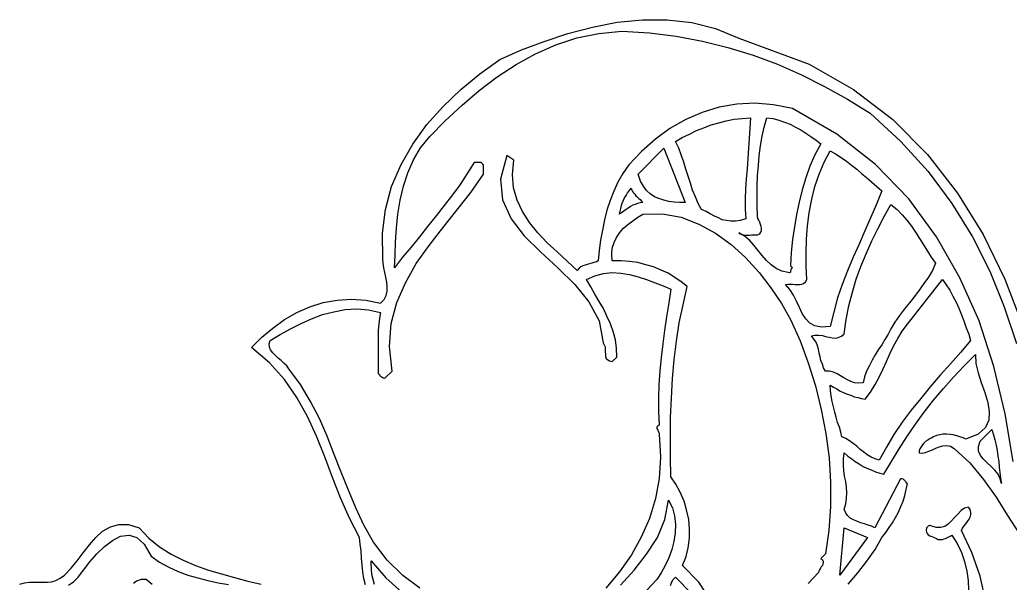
# Model space of a CAD drawing. Extents: x 0.06 to 7.1, y 0.04 to 9.15.
# Drawn here: x 0.715 to 3.515, y 7.559 to 9.151 of the extents above; entities that cross this region are included whole.
import ezdxf

# ---------------------------------------------------------------- set-up
doc = ezdxf.new("R2010")
doc.units = 0
doc.layers.add('1', color=7, linetype='Continuous')

msp = doc.modelspace()

# ---------------------------------------------------------------- linework, layer by layer
for points in [[(1.692, 7.554), (1.688, 7.572), (1.685, 7.591), (1.683, 7.61), (1.681, 7.63), (1.68, 7.65), (1.677, 7.669), (1.675, 7.688), (1.647, 7.743), (1.622, 7.8), (1.599, 7.858), (1.577, 7.916), (1.554, 7.974), (1.528, 8.03), (1.498, 8.084), (1.463, 8.135), (1.421, 8.182), (1.37, 8.225), (1.399, 8.254), (1.43, 8.28), (1.463, 8.304), (1.498, 8.324), (1.535, 8.34), (1.573, 8.352), (1.612, 8.359), (1.653, 8.362), (1.693, 8.359), (1.735, 8.35), (1.745, 8.361), (1.751, 8.372), (1.754, 8.384), (1.754, 8.397), (1.753, 8.41), (1.75, 8.424), (1.747, 8.437), (1.744, 8.45), (1.742, 8.463), (1.741, 8.476), (1.74, 8.548), (1.749, 8.615), (1.766, 8.68), (1.793, 8.742), (1.826, 8.8), (1.866, 8.855), (1.912, 8.906), (1.962, 8.954), (2.016, 8.998), (2.072, 9.039), (2.133, 9.066), (2.197, 9.09), (2.264, 9.112), (2.334, 9.13), (2.404, 9.144), (2.475, 9.151), (2.545, 9.151), (2.615, 9.143), (2.682, 9.126), (2.748, 9.099), (2.947, 9.026)], [(2.947, 9.026), (3.072, 8.954), (3.183, 8.869), (3.281, 8.77), (3.366, 8.661), (3.439, 8.544), (3.5, 8.418), (3.55, 8.288)], [(0.715, 7.556), (0.728, 7.56), (0.742, 7.562), (0.755, 7.562), (0.768, 7.562), (0.781, 7.562), (0.793, 7.562), (0.805, 7.563), (0.817, 7.567), (0.829, 7.573), (0.841, 7.582), (0.86, 7.601), (0.877, 7.622), (0.894, 7.645), (0.912, 7.667), (0.93, 7.688), (0.949, 7.706), (0.971, 7.718), (0.995, 7.725), (1.022, 7.725), (1.052, 7.715), (1.08, 7.686), (1.11, 7.662), (1.143, 7.641), (1.177, 7.624), (1.212, 7.609), (1.248, 7.596), (1.285, 7.585), (1.322, 7.575), (1.36, 7.565), (1.397, 7.556)]]:
    msp.add_lwpolyline(points)
at = {"layer": '1'}
for points in [[(1.846, 7.545), (1.798, 7.581), (1.754, 7.624), (1.715, 7.675), (1.688, 7.723), (1.665, 7.772), (1.644, 7.822), (1.624, 7.873), (1.604, 7.923), (1.584, 7.974), (1.562, 8.024), (1.537, 8.072), (1.509, 8.12), (1.476, 8.165), (1.47, 8.173), (1.462, 8.18), (1.454, 8.188), (1.445, 8.195), (1.437, 8.203), (1.43, 8.21), (1.424, 8.218), (1.421, 8.226), (1.42, 8.235), (1.423, 8.245), (1.451, 8.262), (1.48, 8.278), (1.51, 8.293), (1.54, 8.306), (1.571, 8.318), (1.603, 8.326), (1.635, 8.332), (1.668, 8.334), (1.701, 8.331), (1.735, 8.324), (1.732, 8.308), (1.73, 8.291), (1.728, 8.274), (1.728, 8.257), (1.728, 8.24), (1.728, 8.222), (1.728, 8.204), (1.728, 8.187), (1.728, 8.169), (1.728, 8.152), (1.73, 8.15), (1.732, 8.149), (1.733, 8.146), (1.735, 8.144), (1.737, 8.143), (1.739, 8.141), (1.741, 8.139), (1.743, 8.139), (1.745, 8.138), (1.748, 8.139), (1.768, 8.158), (1.76, 8.228), (1.765, 8.293), (1.781, 8.352), (1.805, 8.408), (1.836, 8.462), (1.872, 8.513), (1.911, 8.563), (1.951, 8.613), (1.99, 8.663), (2.026, 8.715), (2.026, 8.718), (2.026, 8.722), (2.026, 8.725), (2.026, 8.729), (2.026, 8.733), (2.026, 8.736), (2.026, 8.74), (2.024, 8.743), (2.022, 8.745), (2.019, 8.748), (2, 8.748), (1.98, 8.717), (1.96, 8.686), (1.938, 8.656), (1.915, 8.626), (1.892, 8.597), (1.868, 8.567), (1.845, 8.538), (1.821, 8.509), (1.797, 8.48), (1.774, 8.45), (1.776, 8.486), (1.777, 8.524), (1.78, 8.562), (1.784, 8.602), (1.79, 8.641), (1.8, 8.681), (1.812, 8.719), (1.828, 8.755), (1.848, 8.789), (1.874, 8.821), (1.918, 8.866), (1.966, 8.91), (2.014, 8.951), (2.065, 8.99), (2.118, 9.025), (2.173, 9.055), (2.23, 9.08), (2.29, 9.1), (2.352, 9.112), (2.417, 9.119), (2.495, 9.114), (2.571, 9.105), (2.645, 9.091), (2.717, 9.073), (2.788, 9.051), (2.857, 9.026), (2.925, 8.996), (2.99, 8.963), (3.055, 8.927), (3.119, 8.887)], [(3.523, 7.903), (3.501, 8.038), (3.469, 8.171), (3.427, 8.3), (3.373, 8.422), (3.307, 8.538), (3.228, 8.645), (3.134, 8.742), (3.025, 8.828), (2.9, 8.9), (2.846, 8.911), (2.793, 8.915), (2.742, 8.913), (2.692, 8.904), (2.644, 8.889), (2.598, 8.869), (2.553, 8.844), (2.512, 8.814), (2.473, 8.779), (2.437, 8.741), (2.42, 8.717), (2.406, 8.692), (2.394, 8.667), (2.384, 8.64), (2.375, 8.613), (2.368, 8.586), (2.362, 8.557), (2.357, 8.528), (2.353, 8.499), (2.35, 8.47), (2.345, 8.467), (2.338, 8.465), (2.332, 8.463), (2.326, 8.461), (2.319, 8.46), (2.313, 8.458), (2.307, 8.456), (2.301, 8.453), (2.296, 8.449), (2.291, 8.443), (2.263, 8.468), (2.234, 8.495), (2.206, 8.521), (2.18, 8.549), (2.156, 8.578), (2.136, 8.609), (2.121, 8.641), (2.111, 8.676), (2.108, 8.714), (2.112, 8.754), (2.092, 8.768), (2.074, 8.701), (2.08, 8.642), (2.104, 8.589), (2.141, 8.541), (2.187, 8.495), (2.236, 8.45), (2.284, 8.403), (2.324, 8.354), (2.353, 8.3), (2.364, 8.238), (2.367, 8.233), (2.37, 8.227), (2.37, 8.22), (2.37, 8.213), (2.371, 8.206), (2.371, 8.2), (2.373, 8.194), (2.377, 8.19), (2.382, 8.187), (2.39, 8.185), (2.403, 8.198), (2.402, 8.223), (2.399, 8.247), (2.393, 8.27), (2.385, 8.292), (2.375, 8.314), (2.365, 8.335), (2.353, 8.355), (2.341, 8.376), (2.329, 8.396), (2.317, 8.417), (2.341, 8.428), (2.365, 8.434), (2.389, 8.437), (2.414, 8.435), (2.439, 8.431), (2.463, 8.425), (2.487, 8.417), (2.511, 8.408), (2.534, 8.399), (2.556, 8.39), (2.55, 8.351), (2.543, 8.312), (2.538, 8.273), (2.533, 8.235), (2.528, 8.197), (2.524, 8.158), (2.522, 8.12), (2.521, 8.083), (2.521, 8.044), (2.523, 8.006), (2.519, 8.004), (2.517, 8.002), (2.516, 7.999), (2.516, 7.997), (2.517, 7.994), (2.519, 7.991), (2.52, 7.988), (2.522, 7.985), (2.523, 7.983), (2.523, 7.98), (2.526, 7.916), (2.523, 7.855), (2.512, 7.798), (2.495, 7.742), (2.472, 7.689), (2.444, 7.639), (2.41, 7.591), (2.372, 7.545)], [(3.119, 8.887), (3.206, 8.807), (3.283, 8.722), (3.35, 8.632), (3.408, 8.538), (3.457, 8.441), (3.498, 8.34), (3.533, 8.236)], [(2.781, 8.874), (2.779, 8.845), (2.777, 8.817), (2.775, 8.788), (2.773, 8.759), (2.771, 8.73), (2.769, 8.701), (2.767, 8.673), (2.766, 8.644), (2.766, 8.616), (2.768, 8.589), (2.752, 8.584), (2.738, 8.582), (2.725, 8.582), (2.713, 8.584), (2.701, 8.586), (2.69, 8.591), (2.679, 8.596), (2.667, 8.603), (2.655, 8.609), (2.642, 8.615), (2.633, 8.632), (2.625, 8.651), (2.617, 8.67), (2.611, 8.689), (2.605, 8.709), (2.598, 8.729), (2.592, 8.749), (2.585, 8.769), (2.578, 8.788), (2.569, 8.807), (2.588, 8.818), (2.608, 8.828), (2.628, 8.838), (2.649, 8.846), (2.67, 8.854), (2.691, 8.86), (2.712, 8.866), (2.735, 8.87), (2.757, 8.872), (2.781, 8.874)], [(2.98, 8.801), (2.963, 8.769), (2.949, 8.737), (2.937, 8.704), (2.927, 8.671), (2.918, 8.636), (2.911, 8.601), (2.905, 8.566), (2.9, 8.53), (2.896, 8.493), (2.894, 8.456), (2.9, 8.45), (2.898, 8.449), (2.896, 8.447), (2.895, 8.445), (2.895, 8.443), (2.894, 8.441), (2.894, 8.438), (2.893, 8.437), (2.891, 8.436), (2.887, 8.437), (2.869, 8.441), (2.853, 8.448), (2.839, 8.459), (2.826, 8.471), (2.814, 8.485), (2.802, 8.5), (2.79, 8.514), (2.778, 8.528), (2.764, 8.54), (2.748, 8.549), (2.752, 8.546), (2.757, 8.544), (2.762, 8.543), (2.767, 8.542), (2.773, 8.542), (2.778, 8.542), (2.784, 8.543), (2.79, 8.543), (2.795, 8.543), (2.801, 8.543), (2.807, 8.546), (2.81, 8.551), (2.812, 8.556), (2.812, 8.561), (2.811, 8.567), (2.809, 8.573), (2.807, 8.579), (2.804, 8.585), (2.802, 8.59), (2.801, 8.596), (2.8, 8.625), (2.8, 8.653), (2.8, 8.682), (2.801, 8.711), (2.803, 8.739), (2.805, 8.767), (2.809, 8.795), (2.814, 8.822), (2.819, 8.848), (2.827, 8.874), (2.845, 8.872), (2.861, 8.867), (2.877, 8.862), (2.893, 8.856), (2.908, 8.848), (2.923, 8.84), (2.937, 8.831), (2.951, 8.821), (2.966, 8.811), (2.98, 8.801)], [(2.596, 8.635), (2.58, 8.635), (2.565, 8.636), (2.55, 8.638), (2.536, 8.641), (2.522, 8.646), (2.509, 8.651), (2.497, 8.659), (2.487, 8.669), (2.478, 8.681), (2.47, 8.695), (2.463, 8.715), (2.536, 8.788), (2.596, 8.635)], [(3.152, 8.668), (3.137, 8.63), (3.121, 8.593), (3.104, 8.555), (3.088, 8.517), (3.071, 8.48), (3.055, 8.442), (3.04, 8.403), (3.027, 8.365), (3.016, 8.325), (3.006, 8.284), (2.982, 8.282), (2.963, 8.286), (2.949, 8.294), (2.937, 8.306), (2.927, 8.321), (2.919, 8.338), (2.911, 8.356), (2.902, 8.373), (2.892, 8.389), (2.88, 8.403), (2.887, 8.404), (2.893, 8.404), (2.9, 8.404), (2.906, 8.403), (2.913, 8.403), (2.92, 8.403), (2.926, 8.404), (2.931, 8.406), (2.936, 8.411), (2.94, 8.417), (2.938, 8.454), (2.938, 8.492), (2.939, 8.531), (2.942, 8.569), (2.947, 8.606), (2.954, 8.644), (2.963, 8.68), (2.975, 8.715), (2.989, 8.749), (3.006, 8.781), (3.021, 8.772), (3.037, 8.762), (3.052, 8.752), (3.066, 8.74), (3.081, 8.729), (3.095, 8.717), (3.109, 8.705), (3.123, 8.693), (3.138, 8.68), (3.152, 8.668)], [(2.476, 8.635), (2.469, 8.634), (2.461, 8.632), (2.455, 8.629), (2.448, 8.627), (2.442, 8.623), (2.435, 8.619), (2.429, 8.615), (2.423, 8.61), (2.416, 8.606), (2.41, 8.602), (2.412, 8.61), (2.414, 8.618), (2.416, 8.626), (2.418, 8.633), (2.422, 8.641), (2.425, 8.648), (2.429, 8.655), (2.433, 8.662), (2.438, 8.668), (2.443, 8.675), (2.445, 8.67), (2.447, 8.666), (2.45, 8.662), (2.454, 8.658), (2.457, 8.654), (2.461, 8.65), (2.465, 8.646), (2.469, 8.643), (2.473, 8.639), (2.476, 8.635)], [(3.304, 8.463), (3.295, 8.443), (3.284, 8.424), (3.271, 8.406), (3.258, 8.387), (3.244, 8.369), (3.23, 8.351), (3.216, 8.334), (3.202, 8.315), (3.189, 8.297), (3.178, 8.278), (3.17, 8.263), (3.161, 8.248), (3.152, 8.233), (3.142, 8.218), (3.133, 8.204), (3.125, 8.189), (3.117, 8.174), (3.109, 8.158), (3.103, 8.142), (3.099, 8.125), (3.086, 8.124), (3.075, 8.125), (3.064, 8.129), (3.055, 8.134), (3.045, 8.139), (3.035, 8.145), (3.026, 8.151), (3.015, 8.155), (3.004, 8.158), (2.993, 8.158), (2.987, 8.168), (2.984, 8.178), (2.98, 8.188), (2.978, 8.199), (2.975, 8.209), (2.973, 8.22), (2.97, 8.23), (2.966, 8.24), (2.96, 8.249), (2.953, 8.258), (2.963, 8.26), (2.974, 8.26), (2.984, 8.259), (2.993, 8.256), (3.003, 8.254), (3.012, 8.252), (3.021, 8.251), (3.029, 8.253), (3.038, 8.257), (3.046, 8.264), (3.051, 8.304), (3.059, 8.343), (3.069, 8.381), (3.08, 8.418), (3.093, 8.454), (3.108, 8.49), (3.124, 8.526), (3.141, 8.56), (3.159, 8.595), (3.178, 8.629), (3.195, 8.615), (3.21, 8.6), (3.223, 8.585), (3.236, 8.568), (3.247, 8.551), (3.259, 8.533), (3.27, 8.515), (3.281, 8.497), (3.292, 8.48), (3.304, 8.463)], [(2.671, 7.507), (2.635, 7.562), (2.589, 7.609), (2.599, 7.634), (2.605, 7.659), (2.608, 7.686), (2.608, 7.712), (2.606, 7.739), (2.6, 7.766), (2.593, 7.791), (2.582, 7.816), (2.57, 7.839), (2.556, 7.86), (2.555, 7.916), (2.555, 7.972), (2.555, 8.027), (2.557, 8.082), (2.56, 8.137), (2.565, 8.19), (2.572, 8.243), (2.579, 8.295), (2.59, 8.346), (2.602, 8.397), (2.585, 8.411), (2.567, 8.423), (2.548, 8.435), (2.528, 8.444), (2.507, 8.453), (2.485, 8.459), (2.462, 8.465), (2.439, 8.468), (2.415, 8.47), (2.39, 8.47), (2.389, 8.489), (2.39, 8.506), (2.395, 8.522), (2.402, 8.536), (2.411, 8.55), (2.422, 8.562), (2.434, 8.573), (2.448, 8.583), (2.462, 8.593), (2.476, 8.602), (2.532, 8.603), (2.585, 8.593), (2.635, 8.574), (2.682, 8.548), (2.726, 8.516), (2.767, 8.479), (2.805, 8.437), (2.838, 8.394), (2.868, 8.349), (2.894, 8.304)], [(3.403, 8.245), (3.375, 8.212), (3.346, 8.179), (3.317, 8.147), (3.289, 8.114), (3.262, 8.081), (3.235, 8.048), (3.21, 8.014), (3.186, 7.979), (3.165, 7.943), (3.145, 7.907), (3.133, 7.91), (3.122, 7.915), (3.111, 7.922), (3.101, 7.929), (3.091, 7.937), (3.081, 7.946), (3.071, 7.954), (3.061, 7.961), (3.05, 7.968), (3.039, 7.973), (3.036, 7.986), (3.032, 8), (3.027, 8.013), (3.023, 8.028), (3.019, 8.042), (3.015, 8.057), (3.012, 8.072), (3.009, 8.088), (3.007, 8.103), (3.006, 8.119), (3.015, 8.113), (3.025, 8.108), (3.034, 8.102), (3.044, 8.098), (3.054, 8.093), (3.064, 8.09), (3.074, 8.086), (3.084, 8.084), (3.095, 8.081), (3.105, 8.079), (3.12, 8.099), (3.133, 8.12), (3.145, 8.141), (3.155, 8.163), (3.165, 8.185), (3.175, 8.207), (3.185, 8.229), (3.197, 8.25), (3.21, 8.271), (3.225, 8.291), (3.324, 8.417), (3.334, 8.402), (3.344, 8.387), (3.353, 8.37), (3.362, 8.353), (3.37, 8.336), (3.377, 8.317), (3.384, 8.3), (3.391, 8.281), (3.398, 8.263), (3.403, 8.245)], [(2.894, 8.304), (2.921, 8.244), (2.944, 8.182), (2.965, 8.117), (2.981, 8.05), (2.994, 7.982), (3.003, 7.913), (3.007, 7.844), (3.007, 7.776), (3.002, 7.708), (2.993, 7.642), (2.98, 7.629), (2.984, 7.625), (2.986, 7.621), (2.986, 7.617), (2.985, 7.613), (2.984, 7.609), (2.981, 7.605), (2.979, 7.601), (2.976, 7.597), (2.974, 7.593), (2.973, 7.589), (2.944, 7.558)], [(3.057, 7.556), (3.084, 7.588), (3.11, 7.621), (3.133, 7.654), (3.152, 7.688), (3.163, 7.702), (3.173, 7.716), (3.182, 7.73), (3.191, 7.745), (3.199, 7.76), (3.206, 7.776), (3.212, 7.791), (3.217, 7.807), (3.221, 7.824), (3.225, 7.841), (3.223, 7.842), (3.221, 7.844), (3.219, 7.846), (3.218, 7.848), (3.216, 7.85), (3.214, 7.851), (3.212, 7.853), (3.21, 7.854), (3.208, 7.854), (3.205, 7.854), (3.132, 7.715), (3.123, 7.72), (3.113, 7.723), (3.103, 7.727), (3.092, 7.73), (3.081, 7.734), (3.072, 7.738), (3.063, 7.743), (3.055, 7.75), (3.05, 7.757), (3.046, 7.768), (3.05, 7.783), (3.052, 7.799), (3.053, 7.814), (3.052, 7.83), (3.05, 7.846), (3.047, 7.861), (3.045, 7.877), (3.044, 7.893), (3.044, 7.91), (3.046, 7.927), (3.056, 7.918), (3.067, 7.91), (3.077, 7.903), (3.088, 7.896), (3.099, 7.889), (3.11, 7.884), (3.122, 7.879), (3.134, 7.874), (3.146, 7.87), (3.158, 7.867), (3.179, 7.903), (3.201, 7.939), (3.223, 7.973), (3.247, 8.008), (3.272, 8.042), (3.298, 8.076), (3.326, 8.109), (3.355, 8.141), (3.385, 8.173), (3.417, 8.205), (3.418, 8.18), (3.424, 8.153), (3.433, 8.126), (3.443, 8.098), (3.452, 8.07), (3.456, 8.044), (3.455, 8.02), (3.445, 7.999), (3.424, 7.98), (3.39, 7.966)], [(3.39, 7.966), (3.382, 7.97), (3.373, 7.973), (3.364, 7.975), (3.354, 7.978), (3.345, 7.979), (3.335, 7.98), (3.325, 7.98), (3.316, 7.978), (3.307, 7.976), (3.298, 7.973), (3.293, 7.97), (3.287, 7.967), (3.282, 7.963), (3.276, 7.959), (3.271, 7.955), (3.267, 7.95), (3.263, 7.944), (3.26, 7.939), (3.258, 7.933), (3.258, 7.927), (3.266, 7.926), (3.276, 7.928), (3.285, 7.932), (3.295, 7.936), (3.305, 7.941), (3.314, 7.944), (3.325, 7.947), (3.335, 7.948), (3.346, 7.946), (3.357, 7.94), (3.401, 7.899), (3.44, 7.852), (3.475, 7.802), (3.507, 7.75), (3.54, 7.699)], [(3.49, 7.841), (3.487, 7.854), (3.481, 7.867), (3.472, 7.878), (3.461, 7.889), (3.45, 7.899), (3.439, 7.91), (3.431, 7.92), (3.425, 7.932), (3.425, 7.945), (3.43, 7.96), (3.463, 7.993), (3.468, 7.978), (3.472, 7.964), (3.475, 7.949), (3.478, 7.934), (3.48, 7.918), (3.483, 7.903), (3.484, 7.887), (3.486, 7.872), (3.488, 7.856), (3.49, 7.841)], [(2.413, 7.553), (2.452, 7.596), (2.487, 7.641), (2.518, 7.688), (2.539, 7.739), (2.549, 7.794), (2.56, 7.772), (2.566, 7.749), (2.569, 7.725), (2.568, 7.701), (2.564, 7.677), (2.558, 7.654), (2.55, 7.631), (2.54, 7.609), (2.528, 7.588), (2.516, 7.569), (2.487, 7.538)], [(3.446, 7.507), (3.43, 7.579), (3.407, 7.646), (3.377, 7.708), (3.38, 7.714), (3.385, 7.721), (3.39, 7.727), (3.394, 7.733), (3.399, 7.74), (3.402, 7.746), (3.404, 7.753), (3.404, 7.759), (3.402, 7.767), (3.397, 7.774), (3.386, 7.771), (3.376, 7.764), (3.367, 7.754), (3.358, 7.745), (3.349, 7.735), (3.34, 7.726), (3.33, 7.719), (3.319, 7.716), (3.306, 7.716), (3.291, 7.721), (3.289, 7.722), (3.287, 7.722), (3.285, 7.721), (3.283, 7.72), (3.282, 7.719), (3.281, 7.718), (3.279, 7.716), (3.278, 7.715), (3.277, 7.708), (3.278, 7.703), (3.28, 7.699), (3.283, 7.696), (3.288, 7.693), (3.293, 7.691), (3.298, 7.689), (3.302, 7.687), (3.307, 7.685), (3.311, 7.682), (3.315, 7.682), (3.32, 7.682), (3.324, 7.682), (3.328, 7.684), (3.332, 7.685), (3.336, 7.687), (3.339, 7.689), (3.343, 7.691), (3.347, 7.693), (3.35, 7.695), (3.365, 7.671), (3.377, 7.646), (3.386, 7.62), (3.392, 7.593), (3.396, 7.567), (3.397, 7.539)], [(3.033, 7.582), (3.046, 7.715), (3.112, 7.688), (3.033, 7.582)], [(0.853, 7.553), (0.867, 7.563), (0.88, 7.576), (0.895, 7.596), (0.913, 7.619), (0.933, 7.642), (0.954, 7.663), (0.977, 7.68), (1, 7.692), (1.024, 7.695), (1.046, 7.688), (1.067, 7.669), (1.086, 7.635)], [(1.086, 7.635), (1.11, 7.618), (1.136, 7.604), (1.163, 7.592), (1.19, 7.582), (1.218, 7.574), (1.247, 7.567), (1.276, 7.56), (1.305, 7.555)], [(1.718, 7.555), (1.71, 7.584), (1.708, 7.615), (1.708, 7.622), (1.75, 7.574), (1.795, 7.534)], [(1.089, 7.555), (1.072, 7.569), (1.058, 7.569), (1.045, 7.565), (1.036, 7.558)], [(2.555, 7.552), (2.557, 7.56), (2.561, 7.568), (2.569, 7.576), (2.614, 7.53)]]:
    msp.add_lwpolyline(points, dxfattribs=at)

doc.saveas('drawing.dxf')
